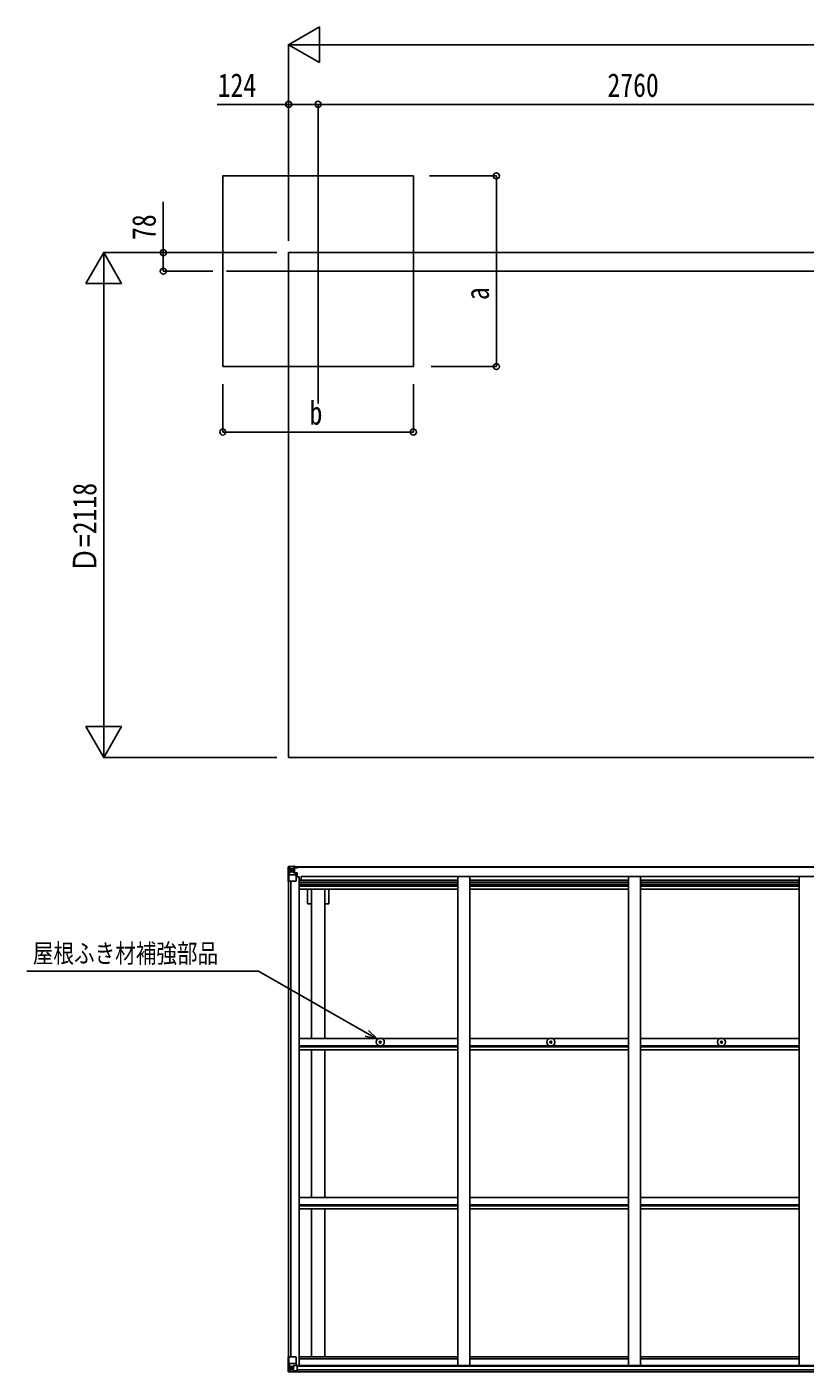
# Model space of a CAD drawing. Units: millimetres, scale not verified. Extents: x -12615 to 12615, y -8910 to 8910.
# Drawn here: x -6087 to -2821, y 24 to 5668 of the extents above; entities that cross this region are included whole.
import ezdxf
from ezdxf.enums import TextEntityAlignment as Align

# ---------------------------------------------------------------- set-up
doc = ezdxf.new("R2010")
doc.units = ezdxf.units.MM
doc.header["$LTSCALE"] = 40
for name, color, linetype in [('0-3_YKK_12', 2, 'Continuous'), ('0-4_YKK_13', 4, 'Continuous'), ('0-5_YKK_A1', 4, 'Continuous'), ('0-6_YKK_D', 6, 'Continuous')]:
    doc.layers.add(name, color=color, linetype=linetype)
doc.styles.add('ＭＳ ゴシック', font='')
doc.styles.get('ＭＳ ゴシック').set_extended_font_data('MS Gothic')

msp = doc.modelspace()

# ---------------------------------------------------------------- linework, layer by layer
at = {"layer": '0-3_YKK_12'}
for p, q in [((-4864.91, 5083.23), (-4864.91, 4088.06)), ((-5249.88, 4643.15), (-1930.78, 4643.15))]:
    msp.add_line(p, q, dxfattribs=at)
at = {"layer": '0-4_YKK_13'}
for p, q in [((-4981.01, 2145.18), (-4988.93, 2144.71)), ((-4968.91, 2145.97), (-4980.91, 2145.19)), ((-4962.41, 2146.48), (-4968.91, 2146.09)), ((-4968.91, 2119.99), (-4968.91, 2146.09)), ((-4968.91, 2145.2), (-4962.41, 2145.6)), ((-4962.41, 2145.6), (-4962.41, 2146.48)), ((-4962.41, 2145.09), (-4962.41, 2145.6)), ((-4962.41, 2145.09), (-4962.41, 2144.67)), ((-4990.91, 2143.8), (-4990.91, 2143.76)), ((-4989.98, 2144.8), (-4989.98, 2144.8)), ((-4989.98, 2144.75), (-4989.98, 2144.79)), ((-4988.07, 2143.74), (-4988.07, 2143.67)), ((-4988.07, 2083.09), (-4988.07, 2143.67)), ((-4987.53, 2109.97), (-4983.38, 2122.05)), ((-4987.53, 2109.97), (-4980.91, 2109.75)), ((-4984.1, 2140.3), (-4986.84, 2143.96)), ((-4983.25, 2136.79), (-4980.91, 2136.85)), ((-4983.25, 2123.32), (-4983.25, 2136.79)), ((-4980.91, 2123.29), (-4983.25, 2123.32)), ((-4980.91, 2136.84), (-4968.91, 2136.84)), ((-4980.91, 2123.29), (-4968.91, 2123.29)), ((-4980.91, 2123.29), (-4980.91, 2123.29)), ((-4980.91, 2109.75), (-4956.91, 2109.75)), ((-4975.43, 2129.65), (-4975.43, 2128.69)), ((-4969.91, 2136.84), (-4968.91, 2136.84)), ((-4967.41, 2140.38), (-4968.91, 2140.38)), ((-4967.41, 2136.84), (-4968.91, 2136.84)), ((-4967.41, 2123.29), (-4968.91, 2123.29)), ((-4968.09, 2119.73), (-4957.74, 2118.08)), ((-4968.09, 2119.1), (-4968.09, 2119.73)), ((-4957.74, 2117.44), (-4968.09, 2119.1)), ((-4962.41, 2144.67), (-4967.41, 2144.59)), ((-4966.91, 2140.02), (-4967.41, 2140.02)), ((-4963.41, 2135.09), (-4967.41, 2135.09)), ((-4963.41, 2126.88), (-4967.41, 2126.88)), ((-4967.31, 2138.72), (-4963.41, 2138.72)), ((-4966.92, 2138.93), (-4966.92, 2139.09)), ((-4966.92, 2139.09), (-4966.91, 2139.09)), ((-4966.91, 2141.05), (-4966.91, 2139.09)), ((-4958.91, 2141.05), (-4966.91, 2141.05)), ((-4958.91, 2141.02), (-4966.91, 2141.02)), ((-4956.91, 2139.18), (-4966.91, 2139.09)), ((-4963.41, 2118.98), (-4963.41, 2138.95)), ((-4962.41, 2144.67), (-4962.41, 2143.86)), ((-4957.74, 2118.08), (-4957.74, 2117.44)), ((-4957.46, 2118), (-4953.41, 2117.96)), ((-4957.41, 2144.29), (-4957.41, 2143.86)), ((-4957.11, 2144.29), (-4957.41, 2144.29)), ((-4957.11, 2144.29), (-4955.42, 2143.86)), ((-4956.91, 2140.79), (-4951.91, 2140.79)), ((-4956.91, 2139.18), (-4956.91, 2140.79)), ((-4956.91, 2084.09), (-4956.91, 2117.18)), ((-4952.41, 2106.09), (-4956.91, 2106.09)), ((-4952.41, 2117.96), (-4953.41, 2117.96)), ((-4953.41, 2116.23), (-4952.41, 2116.24)), ((-4952.41, 2101.74), (-4952.41, 2117.96)), ((-4951.91, 2141.71), (-4951.91, 2140.79)), ((-4951.91, 2140.79), (-4950.91, 2140.79)), ((-4950.91, 2140.79), (-4950.91, 2141.71)), ((-4950.91, 2140.79), (-4950.91, 2139.22)), ((-4950.91, 2139.11), (-4950.91, 2139.22)), ((-4988.07, 2083.09), (-4957.91, 2083.09)), ((-4606.34, 1408.77), (-4605.23, 1408.79)), ((-4606.34, 1407.77), (-4605.23, 1407.75)), ((-4605.23, 1408.79), (-4604.71, 1408.89)), ((-4605.23, 1407.75), (-4604.71, 1407.65)), ((-4604.61, 1409.41), (-4604.71, 1408.89)), ((-4604.61, 1407.14), (-4604.71, 1407.65)), ((-4604.59, 1410.52), (-4604.61, 1409.41)), ((-4604.59, 1406.03), (-4604.61, 1407.14)), ((-4603.59, 1410.52), (-4603.57, 1409.41)), ((-4603.59, 1406.03), (-4603.57, 1407.14)), ((-4603.57, 1409.41), (-4603.47, 1408.89)), ((-4603.57, 1407.14), (-4603.47, 1407.65)), ((-4602.96, 1408.79), (-4603.47, 1408.89)), ((-4602.96, 1407.75), (-4603.47, 1407.65)), ((-4601.85, 1408.77), (-4602.96, 1408.79)), ((-4601.85, 1407.77), (-4602.96, 1407.75)), ((-3890.34, 1408.77), (-3889.23, 1408.79)), ((-3890.34, 1407.77), (-3889.23, 1407.75)), ((-3889.23, 1408.79), (-3888.71, 1408.89)), ((-3889.23, 1407.75), (-3888.71, 1407.65)), ((-3888.61, 1409.41), (-3888.71, 1408.89)), ((-3888.61, 1407.14), (-3888.71, 1407.65)), ((-3888.59, 1410.52), (-3888.61, 1409.41)), ((-3888.59, 1406.03), (-3888.61, 1407.14)), ((-3887.59, 1410.52), (-3887.57, 1409.41)), ((-3887.59, 1406.03), (-3887.57, 1407.14)), ((-3887.57, 1409.41), (-3887.47, 1408.89)), ((-3887.57, 1407.14), (-3887.47, 1407.65)), ((-3886.96, 1408.79), (-3887.47, 1408.89)), ((-3886.96, 1407.75), (-3887.47, 1407.65)), ((-3885.85, 1408.77), (-3886.96, 1408.79)), ((-3885.85, 1407.77), (-3886.96, 1407.75)), ((-3174.34, 1408.77), (-3173.23, 1408.79)), ((-3174.34, 1407.77), (-3173.23, 1407.75)), ((-3173.23, 1408.79), (-3172.71, 1408.89)), ((-3173.23, 1407.75), (-3172.71, 1407.65)), ((-3172.61, 1409.41), (-3172.71, 1408.89)), ((-3172.61, 1407.14), (-3172.71, 1407.65)), ((-3172.59, 1410.52), (-3172.61, 1409.41)), ((-3172.59, 1406.03), (-3172.61, 1407.14)), ((-3171.59, 1410.52), (-3171.57, 1409.41)), ((-3171.59, 1406.03), (-3171.57, 1407.14)), ((-3171.57, 1409.41), (-3171.47, 1408.89)), ((-3171.57, 1407.14), (-3171.47, 1407.65)), ((-3170.96, 1408.79), (-3171.47, 1408.89)), ((-3170.96, 1407.75), (-3171.47, 1407.65)), ((-3169.85, 1408.77), (-3170.96, 1408.79)), ((-3169.85, 1407.77), (-3170.96, 1407.75)), ((-4990.91, 87.11), (-4957.91, 87.11)), ((-4990.91, 26.4), (-4990.91, 87.11)), ((-4988.07, 87.11), (-4988.07, 26.53)), ((-4987.53, 60.23), (-4980.91, 60.44)), ((-4987.53, 60.23), (-4983.38, 48.14)), ((-4980.91, 60.44), (-4956.91, 60.44)), ((-4956.91, 86.11), (-4956.91, 53.01)), ((-4989.98, 25.44), (-4989.98, 25.4)), ((-4981.01, 25.01), (-4988.93, 25.49)), ((-4988.07, 26.46), (-4988.07, 26.53)), ((-4984.1, 29.9), (-4986.84, 26.23)), ((-4980.91, 46.91), (-4983.25, 46.88)), ((-4983.25, 46.88), (-4983.25, 33.41)), ((-4983.25, 33.41), (-4980.91, 33.35)), ((-4980.91, 46.91), (-4980.91, 46.91)), ((-4968.91, 46.91), (-4980.91, 46.91)), ((-4980.91, 33.35), (-4968.91, 33.35)), ((-4968.91, 24.22), (-4980.91, 25.01)), ((-4976.39, 40.55), (-4976.39, 41.51)), ((-4968.91, 50.9), (-4962.41, 50.9)), ((-4968.91, 50.9), (-4968.91, 24.11)), ((-4957.74, 52.75), (-4968.09, 51.1)), ((-4968.09, 51.1), (-4968.09, 50.9)), ((-4965.39, 50.9), (-4957.74, 52.12)), ((-4962.41, 50.9), (-4953.41, 50.86)), ((-4962.41, 23.71), (-4962.41, 29.66)), ((-4953.41, 29.08), (-4962.41, 29.03)), ((-4957.74, 52.12), (-4957.74, 52.75)), ((-4952.41, 49.95), (-4952.41, 29.8))]:
    msp.add_line(p, q, dxfattribs=at)
for points in [[(-4989.98, 2144.8), (-4980.91, 2145.35), (-4968.91, 2146.09)], [(-4962.41, 2145.09), (-4967.41, 2145.09), (-4967.41, 2119.62)], [(-4990.91, 2143.76), (-4990.91, 2083.09), (-4988.07, 2083.09)], [(-4977.35, 2130.61), (-4978.31, 2130.61), (-4978.31, 2131.57), (-4977.35, 2131.57)], [(-4976.39, 2132.53), (-4976.39, 2133.49), (-4975.43, 2133.49), (-4975.43, 2132.53)], [(-4975.43, 2128.69), (-4976.39, 2128.69), (-4976.39, 2129.65)], [(-4974.47, 2131.57), (-4973.51, 2131.57), (-4973.51, 2130.61), (-4974.47, 2130.61)], [(-4951.91, 2139.06), (-4966.91, 2138.93), (-4966.92, 2138.93)], [(-4966.91, 2140.02), (-4958.91, 2140.02), (-4958.91, 2141.71)], [(-4956.91, 2139.18), (-4956.91, 2139.17), (-4950.91, 2139.22)], [(-4953.41, 2117.96), (-4953.41, 2116.23), (-4956.91, 2116.21)], [(-4989.98, 25.4), (-4980.91, 24.84), (-4962.41, 23.71)], [(-4977.35, 38.63), (-4978.31, 38.63), (-4978.31, 39.59), (-4977.35, 39.59)], [(-4976.39, 41.51), (-4975.43, 41.51), (-4975.43, 40.55)], [(-4975.43, 37.67), (-4975.43, 36.71), (-4976.39, 36.71), (-4976.39, 37.67)], [(-4974.47, 39.59), (-4973.51, 39.59), (-4973.51, 38.63), (-4974.47, 38.63)], [(-4952.41, 29.8), (-4952.43, 29.69), (-4962.41, 29.66)]]:
    msp.add_lwpolyline(points, dxfattribs=at)
for centre, radius in [((-4975.91, 2131.09), 5.3), ((-4604.09, 1408.27), 17), ((-4604.09, 1408.27), 4), ((-3888.09, 1408.27), 17), ((-3888.09, 1408.27), 4), ((-3172.09, 1408.27), 17), ((-3172.09, 1408.27), 4), ((-4975.91, 39.11), 5.3)]:
    msp.add_circle(centre, radius, dxfattribs=at)
for centre, radius, start, end in [((-4989.92, 2143.8), 0.999, 93.4424, 179.95083), ((-4989.92, 2143.76), 0.999, 93.4424, 179.95083), ((-4989.91, 2143.8), 1, 93.50017, 180.00079), ((-4988.76, 2157.41), 12.7, 269.24466, 275.10311), ((-4986.79, 2143.8), 1.28, 131.17831, 182.45895), ((-4977.35, 2132.53), 0.96, 270, 0), ((-4977.35, 2129.65), 0.96, 0, 90), ((-4974.47, 2132.53), 0.96, 180, 270), ((-4974.47, 2129.65), 0.96, 90, 180), ((-4967.98, 2120.66), 0.937, 182.32209, 263.26766), ((-4967.98, 2120.03), 0.937, 182.32209, 263.26766), ((-4966.91, 2141.55), 0.5, 179.99802, 269.99691), ((-4966.91, 2141.52), 0.5, 180.00109, 270.00109), ((-4966.91, 2138.59), 0.5, 90.52895, 180.04464), ((-4966.9, 2138.41), 0.513, 91.88028, 181.04707), ((-4957.85, 2117.15), 0.937, 2.32209, 83.26766), ((-4957.85, 2116.51), 0.937, 2.32209, 83.26766), ((-4951.78, 2146.75), 7.69, 268.96999, 276.43426), ((-4957.91, 2084.09), 1, 270, 0), ((-4604.09, 1408.27), 2.3, 167.44414, 192.55586), ((-4604.09, 1408.27), 2.3, 77.44414, 102.55586), ((-4604.09, 1408.27), 2.3, 257.44414, 282.55586), ((-4604.09, 1408.27), 2.3, 347.44414, 12.55586), ((-3888.09, 1408.27), 2.3, 167.44414, 192.55586), ((-3888.09, 1408.27), 2.3, 77.44414, 102.55586), ((-3888.09, 1408.27), 2.3, 257.44414, 282.55586), ((-3888.09, 1408.27), 2.3, 347.44414, 12.55586), ((-3172.09, 1408.27), 2.3, 167.44414, 192.55586), ((-3172.09, 1408.27), 2.3, 77.44414, 102.55586), ((-3172.09, 1408.27), 2.3, 257.44414, 282.55586), ((-3172.09, 1408.27), 2.3, 347.44414, 12.55586), ((-4957.91, 86.11), 1, 0, 90), ((-4989.92, 26.44), 0.999, 180.04917, 266.5576), ((-4989.92, 26.4), 0.999, 180.04917, 266.5576), ((-4989.91, 26.4), 1, 179.99921, 266.49983), ((-4988.76, 12.79), 12.7, 84.89689, 90.75534), ((-4986.79, 26.4), 1.28, 177.54105, 228.82169), ((-4977.35, 40.55), 0.96, 270, 0), ((-4977.35, 37.67), 0.96, 0, 90), ((-4974.47, 40.55), 0.96, 180, 270), ((-4974.47, 37.67), 0.96, 90, 180), ((-4967.98, 50.17), 0.937, 96.73234, 129.06602), ((-4957.85, 53.68), 0.937, 276.73234, 357.67791), ((-4957.85, 53.05), 0.937, 276.73234, 357.67791)]:
    msp.add_arc(centre, radius, start, end, dxfattribs=at)
for centre, major_axis, ratio, start_param, end_param in [((-4788.98, 2157.11), (201, 12.36), 0.060933, 3.1373463, 3.1378449), ((-4987.98, 2144.88), (2, 0.12), 0.060933, 3.1378449, 4.2119296), ((-4986.8, 2112.32), (0.85, 2.32), 0.403757, 2.3087461, 3.2744049), ((-4987.78, 2141.78), (-0.02, 3), 0.466854, 5.5234897, 6.1575023), ((-4986.12, 2136.71), (0.03, 5), 0.573921, 4.7320603, 5.5159136), ((-4984.65, 2123.34), (0, 3), 0.468246, 4.2703918, 4.7058971), ((-5062.66, 2136.84), (81.75, 0), 0.061163, 0, 0.0007725), ((-4986.8, 57.88), (0.85, -2.32), 0.403757, 3.0087805, 3.9744392), ((-4987.98, 25.32), (2, -0.12), 0.060933, 2.0712557, 3.1453404), ((-4788.98, 13.09), (201, -12.36), 0.060933, 3.1453404, 3.145839), ((-4987.78, 28.42), (-0.02, -3), 0.466854, 0.125683, 0.7596956), ((-4986.12, 33.49), (0.03, -5), 0.573921, 0.7672717, 1.551125), ((-4984.65, 46.86), (0, -3), 0.468246, 1.5772882, 2.0127935), ((-5062.66, 33.35), (81.75, 0), 0.061163, 6.2824128, 6.2831853), ((-4953.41, 49.96), (1, -0.021), 0.906239, 0.0187047, 1.589501), ((-4953.41, 29.79), (1, 0.012), 0.707053, 4.7036637, 6.124411)]:
    msp.add_ellipse(centre, major_axis=major_axis, ratio=ratio, start_param=start_param, end_param=end_param, dxfattribs=at)
at = {"layer": '0-5_YKK_A1'}
for p, q in [((-4988.91, 4720.95), (3643.09, 4720.95)), ((-4988.91, 4720.95), (-4988.91, 2602.57)), ((3643.09, 2602.57), (-4988.91, 2602.57)), ((-4967.41, 2143.86), (-2111.41, 2143.86)), ((-4967.41, 2141.71), (-2111.41, 2141.71)), ((-4956.91, 2101.74), (-4943.91, 2101.74)), ((-4943.91, 2101.74), (-4943.91, 51.09)), ((-4936.41, 2088.06), (-4936.41, 2103.57)), ((-4936.41, 2103.57), (-2137.41, 2103.57)), ((-4277.91, 2103.55), (-4277.91, 51.09)), ((-4227.91, 2103.55), (-4227.91, 51.09)), ((-3561.91, 2103.55), (-3561.91, 51.09)), ((-3511.91, 2103.55), (-3511.91, 51.09)), ((-2845.91, 2103.55), (-2845.91, 51.09)), ((-4988.91, 2083.09), (-4988.91, 87.11)), ((-4979.21, 2083.09), (-4979.21, 87.11)), ((-4943.91, 2088.06), (-4277.91, 2088.06)), ((-4943.91, 2079.66), (-4277.91, 2079.66)), ((-4943.91, 2071.46), (-4277.91, 2071.46)), ((-4943.91, 2067.53), (-4277.91, 2067.53)), ((-4943.91, 2062.45), (-4277.91, 2062.45)), ((-4943.91, 2049.45), (-4277.91, 2049.45)), ((-4910.11, 1987.86), (-4910.11, 2049.45)), ((-4892.41, 1422.79), (-4892.41, 2049.45)), ((-4837.41, 1422.79), (-4837.41, 2049.45)), ((-4819.71, 1987.86), (-4819.71, 2049.45)), ((-4227.91, 2088.06), (-3561.91, 2088.06)), ((-4227.91, 2079.66), (-3561.91, 2079.66)), ((-4227.91, 2071.46), (-3561.91, 2071.46)), ((-4227.91, 2067.53), (-3561.91, 2067.53)), ((-4227.91, 2062.45), (-3561.91, 2062.45)), ((-4227.91, 2049.45), (-3561.91, 2049.45)), ((-3511.91, 2088.06), (-2845.91, 2088.06)), ((-3511.91, 2079.66), (-2845.91, 2079.66)), ((-3511.91, 2071.46), (-2845.91, 2071.46)), ((-3511.91, 2067.53), (-2845.91, 2067.53)), ((-3511.91, 2062.45), (-2845.91, 2062.45)), ((-3511.91, 2049.45), (-2845.91, 2049.45)), ((-4892.41, 1987.86), (-4910.11, 1987.86)), ((-4819.71, 1987.86), (-4837.41, 1987.86)), ((-4943.88, 1422.79), (-4277.91, 1422.79)), ((-4227.88, 1422.79), (-3561.91, 1422.79)), ((-3511.88, 1422.79), (-2845.91, 1422.79)), ((-4943.88, 1393.06), (-4277.91, 1393.06)), ((-4943.88, 1388.51), (-4277.91, 1388.51)), ((-4943.88, 1375.5), (-4277.91, 1375.5)), ((-4892.41, 755.8), (-4892.41, 1375.5)), ((-4837.41, 755.8), (-4837.41, 1375.5)), ((-4227.88, 1393.06), (-3561.91, 1393.06)), ((-4227.88, 1388.51), (-3561.91, 1388.51)), ((-4227.88, 1375.5), (-3561.91, 1375.5)), ((-3511.88, 1393.06), (-2845.91, 1393.06)), ((-3511.88, 1388.51), (-2845.91, 1388.51)), ((-3511.88, 1375.5), (-2845.91, 1375.5)), ((-4943.88, 755.8), (-4277.91, 755.8)), ((-4227.88, 755.8), (-3561.91, 755.8)), ((-3511.88, 755.8), (-2845.91, 755.8)), ((-4943.88, 726.06), (-4277.91, 726.06)), ((-4943.88, 721.52), (-4277.91, 721.52)), ((-4943.88, 708.51), (-4277.91, 708.51)), ((-4892.41, 87.26), (-4892.41, 708.51)), ((-4837.41, 87.26), (-4837.41, 708.51)), ((-4227.88, 726.06), (-3561.91, 726.06)), ((-4227.88, 721.52), (-3561.91, 721.52)), ((-4227.88, 708.51), (-3561.91, 708.51)), ((-3511.88, 726.06), (-2845.91, 726.06)), ((-3511.88, 721.52), (-2845.91, 721.52)), ((-3511.88, 708.51), (-2845.91, 708.51)), ((-4943.91, 87.26), (-4277.91, 87.26)), ((-4943.91, 78.91), (-4277.91, 78.91)), ((-4227.91, 87.26), (-3561.91, 87.26)), ((-4227.91, 78.91), (-3561.91, 78.91)), ((-3511.91, 87.26), (-2845.91, 87.26)), ((-3511.91, 78.91), (-2845.91, 78.91)), ((-4964.18, 51.09), (-2121.41, 51.09)), ((-4962.41, 25.31), (-2111.41, 25.31)), ((-4952.41, 48.83), (-2121.41, 48.83)), ((-4952.41, 33.21), (-2121.41, 33.21))]:
    msp.add_line(p, q, dxfattribs=at)
msp.add_lwpolyline([(-5264.91, 4243.15), (-4464.91, 4243.15), (-4464.91, 5043.15), (-5264.91, 5043.15)], close=True, dxfattribs=at)
at = {"layer": '0-6_YKK_D'}
for p, q in [((-4988.91, 5593.15), (-4859.01, 5668.15)), ((-4859.01, 5518.15), (-4859.01, 5668.15)), ((-4988.91, 4770.95), (-4988.91, 5594.15)), ((-4988.91, 5593.15), (-4859.01, 5518.15)), ((-4988.91, 5593.15), (-4729.11, 5593.15)), ((-4838.91, 5593.15), (3493.09, 5593.15)), ((-4988.91, 4770.95), (-4988.91, 5344.15)), ((-4864.91, 5084.23), (-4864.91, 5344.15)), ((-4864.91, 5084.23), (-4864.91, 5344.15)), ((-4864.91, 5343.15), (-2104.91, 5343.15)), ((-4397.76, 5043.15), (-4115.81, 5043.15)), ((-4116.81, 4243.15), (-4116.81, 5043.15)), ((-5764.91, 4720.95), (-5839.91, 4591.05)), ((-5038.91, 4720.95), (-5765.91, 4720.95)), ((-5764.91, 4720.95), (-5689.91, 4591.05)), ((-5764.91, 4720.95), (-5764.91, 4461.14)), ((-5038.91, 4720.95), (-5515.91, 4720.95)), ((-5307.36, 4643.15), (-5515.91, 4643.15)), ((-5839.91, 4591.05), (-5689.91, 4591.05)), ((-5764.91, 2752.57), (-5764.91, 4570.95)), ((-4389.91, 4243.15), (-4115.81, 4243.15)), ((-5264.91, 4168.95), (-5264.91, 3967.15)), ((-4464.91, 4169.13), (-4464.91, 3967.15)), ((-5264.91, 3968.15), (-4464.91, 3968.15)), ((-5764.91, 2602.57), (-5764.91, 2862.38)), ((-5764.91, 2602.57), (-5839.91, 2732.47)), ((-5689.91, 2732.47), (-5839.91, 2732.47)), ((-5764.91, 2602.57), (-5689.91, 2732.47)), ((-5038.91, 2602.57), (-5765.91, 2602.57))]:
    msp.add_line(p, q, dxfattribs=at)
for points in [[(-4864.91, 5343.15), (-4988.91, 5343.15), (-5288.05, 5343.15)], [(-5514.91, 4643.15), (-5514.91, 4720.95), (-5514.91, 4934.35)], [(-4615.92, 1420.48), (-4660.2, 1445.79), (-5114.58, 1705.45), (-6087.34, 1705.45)], [(-4666.98, 1433.92), (-4615.92, 1420.48), (-4653.42, 1457.65)]]:
    msp.add_lwpolyline(points, dxfattribs=at)
for centre in [(-4988.91, 5343.15), (-4864.91, 5343.15), (-4864.91, 5343.15), (-4116.81, 5043.15), (-5514.91, 4720.95), (-5514.91, 4643.15), (-4116.81, 4243.15), (-5264.91, 3968.15), (-4464.91, 3968.15)]:
    msp.add_circle(centre, 12.75, dxfattribs=at)

# ---------------------------------------------------------------- texts
at = {"layer": '0-6_YKK_D', "style": 'ＭＳ ゴシック', "width": 0.8}
for s, height, p in [('124', 98.97, (-5286.38, 5344.82)), ('2760', 98.97, (-3650.51, 5344.82)), ('b', 98.97, (-4900.91, 3969.48)), ('屋根ふき材補強部品', 79.18, (-6062.36, 1717.43))]:
    msp.add_text(s, height=height, dxfattribs=at).set_placement(p, align=Align.BOTTOM_LEFT)
for s, p in [('78', (-5516.91, 4773.95)), ('a', (-4118.47, 4521.63)), ('Ｄ=2118', (-5765.91, 3377.36))]:
    msp.add_text(s, height=98.97, rotation=90, dxfattribs=at).set_placement(p, align=Align.BOTTOM_LEFT)

doc.saveas('drawing.dxf')
